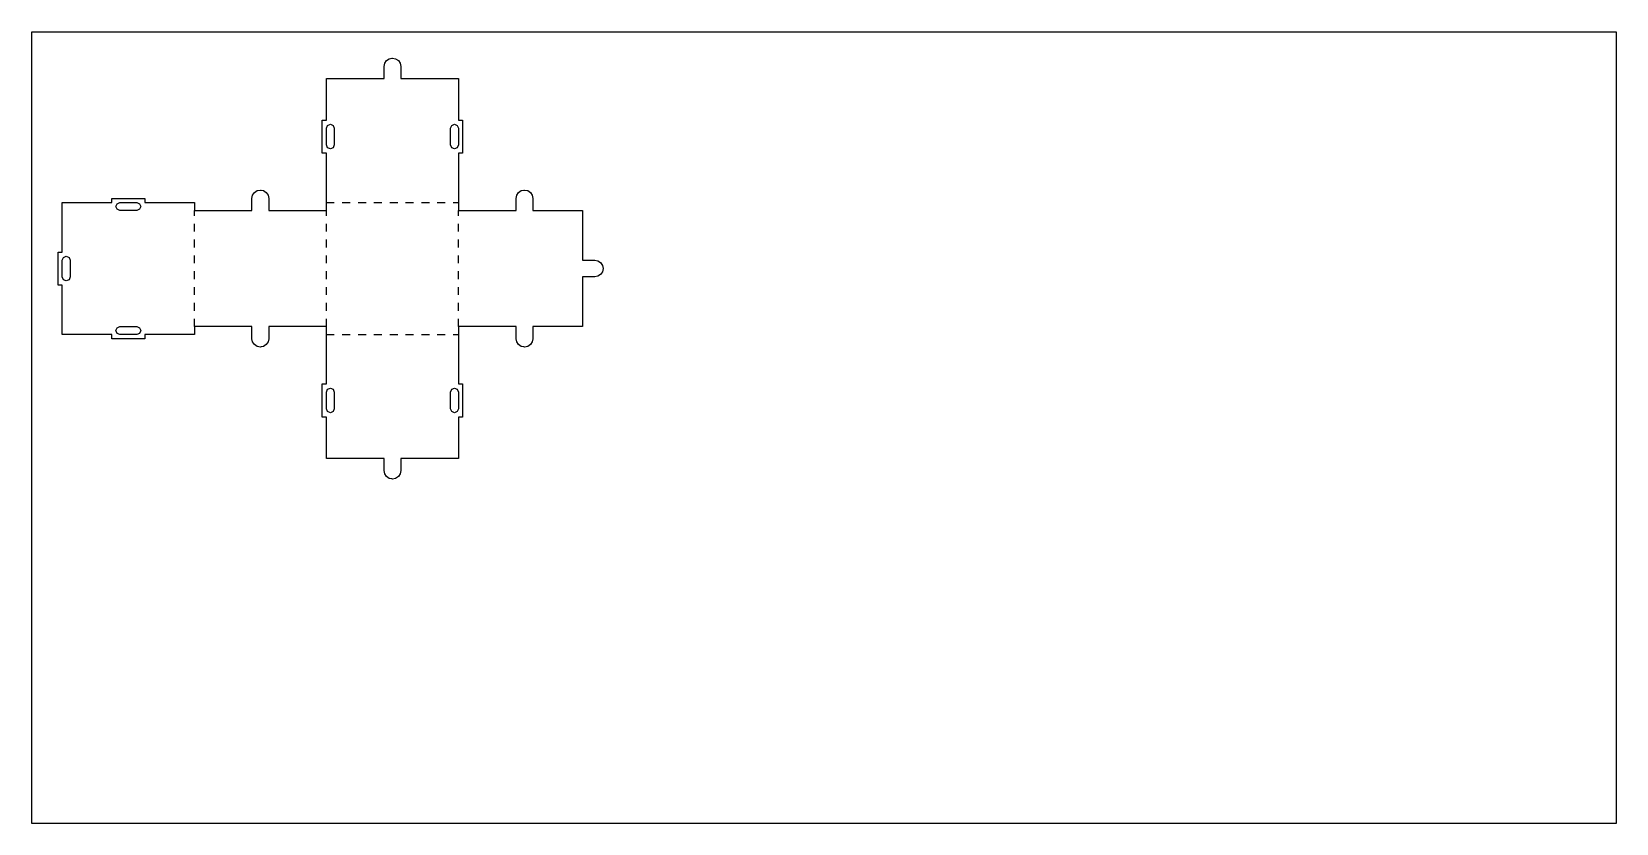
# Model space of a CAD drawing. Header units: metres. Extents: x 0 to 600, y 0 to 300.
import ezdxf

# ---------------------------------------------------------------- set-up
doc = ezdxf.new("R2010")
doc.units = ezdxf.units.M

msp = doc.modelspace()

# ---------------------------------------------------------------- linework, layer by layer
at = {"layer": '1'}
for p, q in [((133.4125, 286.825), (133.654182, 288.04002)), ((133.654182, 288.04002), (134.342436, 289.070064)), ((134.342436, 289.070064), (135.37248, 289.758318)), ((135.37248, 289.758318), (136.345818, 289.951926)), ((136.345818, 289.951926), (136.5875, 290)), ((136.5875, 290), (137.80252, 289.758318)), ((137.80252, 289.758318), (138.832564, 289.070064)), ((138.832564, 289.070064), (139.520817, 288.04002)), ((139.520817, 288.04002), (139.7625, 286.825)), ((111.5875, 266.5), (111.5875, 282.2375)), ((111.5875, 282.2375), (133.4125, 282.2375)), ((133.4125, 282.2375), (133.4125, 286.825)), ((139.7625, 286.825), (139.7625, 282.2375)), ((139.7625, 282.2375), (161.5875, 282.2375)), ((161.5875, 282.2375), (161.5875, 266.5)), ((110, 253.975), (110, 266.5)), ((110, 266.5), (111.5875, 266.5)), ((111.5875, 263.4125), (112.02684, 264.47316)), ((112.02684, 264.47316), (113.0875, 264.9125)), ((113.0875, 264.9125), (114.14816, 264.47316)), ((114.14816, 264.47316), (114.5875, 263.4125)), ((158.5875, 263.4125), (159.02684, 264.47316)), ((159.02684, 264.47316), (160.0875, 264.9125)), ((160.0875, 264.9125), (161.14816, 264.47316)), ((161.14816, 264.47316), (161.5875, 263.4125)), ((161.5875, 266.5), (163.175, 266.5)), ((163.175, 266.5), (163.175, 253.975)), ((111.5875, 257.0625), (111.5875, 263.4125)), ((114.5875, 263.4125), (114.5875, 257.0625)), ((158.5875, 257.0625), (158.5875, 263.4125)), ((161.5875, 263.4125), (161.5875, 257.0625)), ((111.5875, 253.975), (110, 253.975)), ((112.02684, 256.00184), (111.5875, 257.0625)), ((111.5875, 232.2375), (111.5875, 253.975)), ((113.0875, 255.5625), (112.02684, 256.00184)), ((114.14816, 256.00184), (113.0875, 255.5625)), ((114.5875, 257.0625), (114.14816, 256.00184)), ((159.02684, 256.00184), (158.5875, 257.0625)), ((160.0875, 255.5625), (159.02684, 256.00184)), ((161.14816, 256.00184), (160.0875, 255.5625)), ((161.5875, 257.0625), (161.14816, 256.00184)), ((163.175, 253.975), (161.5875, 253.975)), ((161.5875, 253.975), (161.5875, 232.2375)), ((85.37248, 239.758318), (86.5875, 240)), ((86.5875, 240), (86.829182, 239.951926)), ((186.345818, 239.951926), (186.5875, 240)), ((186.5875, 240), (187.80252, 239.758318)), ((11.5875, 216.5), (11.5875, 235.2375)), ((11.5875, 235.2375), (30.325, 235.2375)), ((30.325, 235.2375), (30.325, 236.825)), ((30.325, 236.825), (42.85, 236.825)), ((31.9125, 233.7375), (32.35184, 234.79816)), ((32.35184, 234.79816), (33.4125, 235.2375)), ((33.4125, 235.2375), (39.7625, 235.2375)), ((39.7625, 235.2375), (40.82316, 234.79816)), ((40.82316, 234.79816), (41.2625, 233.7375)), ((42.85, 236.825), (42.85, 235.2375)), ((42.85, 235.2375), (61.5875, 235.2375)), ((61.5875, 235.2375), (61.5875, 232.2375)), ((83.4125, 236.825), (83.654183, 238.04002)), ((83.4125, 232.2375), (83.4125, 236.825)), ((83.654183, 238.04002), (84.342436, 239.070064)), ((84.342436, 239.070064), (85.37248, 239.758318)), ((86.829182, 239.951926), (87.80252, 239.758318)), ((87.80252, 239.758318), (88.832564, 239.070064)), ((88.832564, 239.070064), (89.520818, 238.04002)), ((89.520818, 238.04002), (89.7625, 236.825)), ((89.7625, 236.825), (89.7625, 232.2375)), ((183.4125, 236.825), (183.654182, 238.04002)), ((183.4125, 232.2375), (183.4125, 236.825)), ((183.654182, 238.04002), (184.342436, 239.070064)), ((184.342436, 239.070064), (185.37248, 239.758318)), ((185.37248, 239.758318), (186.345818, 239.951926)), ((187.80252, 239.758318), (188.832564, 239.070064)), ((188.832564, 239.070064), (189.520817, 238.04002)), ((189.520817, 238.04002), (189.7625, 236.825)), ((189.7625, 236.825), (189.7625, 232.2375)), ((32.35184, 232.67684), (31.9125, 233.7375)), ((33.4125, 232.2375), (32.35184, 232.67684)), ((39.7625, 232.2375), (33.4125, 232.2375)), ((40.82316, 232.67684), (39.7625, 232.2375)), ((41.2625, 233.7375), (40.82316, 232.67684)), ((61.5875, 232.2375), (83.4125, 232.2375)), ((89.7625, 232.2375), (111.5875, 232.2375)), ((161.5875, 232.2375), (183.4125, 232.2375)), ((189.7625, 232.2375), (208.5875, 232.2375)), ((208.5875, 232.2375), (208.5875, 213.4125)), ((10, 203.975), (10, 216.5)), ((10, 216.5), (11.5875, 216.5)), ((11.5875, 213.4125), (12.02684, 214.47316)), ((11.5875, 207.0625), (11.5875, 213.4125)), ((12.02684, 214.47316), (13.0875, 214.9125)), ((13.0875, 214.9125), (14.14816, 214.47316)), ((14.14816, 214.47316), (14.5875, 213.4125)), ((14.5875, 213.4125), (14.5875, 207.0625)), ((208.5875, 213.4125), (213.175, 213.4125)), ((213.175, 213.4125), (214.39002, 213.170818)), ((214.39002, 213.170818), (215.420064, 212.482564)), ((215.420064, 212.482564), (216.108318, 211.45252)), ((216.108318, 211.45252), (216.35, 210.2375)), ((216.35, 210.2375), (216.108318, 209.02248)), ((12.02684, 206.00184), (11.5875, 207.0625)), ((13.0875, 205.5625), (12.02684, 206.00184)), ((14.14816, 206.00184), (13.0875, 205.5625)), ((14.5875, 207.0625), (14.14816, 206.00184)), ((213.175, 207.0625), (208.5875, 207.0625)), ((208.5875, 207.0625), (208.5875, 188.2375)), ((214.39002, 207.304183), (213.175, 207.0625)), ((215.420064, 207.992436), (214.39002, 207.304183)), ((216.108318, 209.02248), (215.420064, 207.992436)), ((11.5875, 203.975), (10, 203.975)), ((11.5875, 185.2375), (11.5875, 203.975)), ((31.9125, 186.7375), (32.35184, 187.79816)), ((32.35184, 185.67684), (31.9125, 186.7375)), ((32.35184, 187.79816), (33.4125, 188.2375)), ((33.4125, 188.2375), (39.7625, 188.2375)), ((39.7625, 188.2375), (40.82316, 187.79816)), ((40.82316, 187.79816), (41.2625, 186.7375)), ((41.2625, 186.7375), (40.82316, 185.67684)), ((83.4125, 188.2375), (61.5875, 188.2375)), ((61.5875, 188.2375), (61.5875, 185.2375)), ((83.4125, 183.65), (83.4125, 188.2375)), ((111.5875, 188.2375), (89.7625, 188.2375)), ((89.7625, 188.2375), (89.7625, 183.65)), ((111.5875, 166.5), (111.5875, 188.2375)), ((183.4125, 188.2375), (161.5875, 188.2375)), ((161.5875, 188.2375), (161.5875, 166.5)), ((183.4125, 183.65), (183.4125, 188.2375)), ((208.5875, 188.2375), (189.7625, 188.2375)), ((189.7625, 188.2375), (189.7625, 183.65)), ((30.325, 185.2375), (11.5875, 185.2375)), ((30.325, 183.65), (30.325, 185.2375)), ((42.85, 183.65), (30.325, 183.65)), ((33.4125, 185.2375), (32.35184, 185.67684)), ((39.7625, 185.2375), (33.4125, 185.2375)), ((40.82316, 185.67684), (39.7625, 185.2375)), ((61.5875, 185.2375), (42.85, 185.2375)), ((42.85, 185.2375), (42.85, 183.65)), ((83.654183, 182.43498), (83.4125, 183.65)), ((84.342436, 181.404936), (83.654183, 182.43498)), ((85.37248, 180.716683), (84.342436, 181.404936)), ((86.5875, 180.475), (85.37248, 180.716683)), ((86.829182, 180.523074), (86.5875, 180.475)), ((87.80252, 180.716683), (86.829182, 180.523074)), ((88.832564, 181.404936), (87.80252, 180.716683)), ((89.520818, 182.43498), (88.832564, 181.404936)), ((89.7625, 183.65), (89.520818, 182.43498)), ((183.654182, 182.43498), (183.4125, 183.65)), ((184.342436, 181.404936), (183.654182, 182.43498)), ((185.37248, 180.716683), (184.342436, 181.404936)), ((186.345818, 180.523074), (185.37248, 180.716683)), ((186.5875, 180.475), (186.345818, 180.523074)), ((187.80252, 180.716683), (186.5875, 180.475)), ((188.832564, 181.404936), (187.80252, 180.716683)), ((189.520817, 182.43498), (188.832564, 181.404936)), ((189.7625, 183.65), (189.520817, 182.43498)), ((110, 153.975), (110, 166.5)), ((110, 166.5), (111.5875, 166.5)), ((111.5875, 163.4125), (112.02684, 164.47316)), ((111.5875, 157.0625), (111.5875, 163.4125)), ((112.02684, 164.47316), (113.0875, 164.9125)), ((113.0875, 164.9125), (114.14816, 164.47316)), ((114.14816, 164.47316), (114.5875, 163.4125)), ((114.5875, 163.4125), (114.5875, 157.0625)), ((158.5875, 163.4125), (159.02684, 164.47316)), ((158.5875, 157.0625), (158.5875, 163.4125)), ((159.02684, 164.47316), (160.0875, 164.9125)), ((160.0875, 164.9125), (161.14816, 164.47316)), ((161.14816, 164.47316), (161.5875, 163.4125)), ((161.5875, 166.5), (163.175, 166.5)), ((161.5875, 163.4125), (161.5875, 157.0625)), ((163.175, 166.5), (163.175, 153.975)), ((112.02684, 156.00184), (111.5875, 157.0625)), ((113.0875, 155.5625), (112.02684, 156.00184)), ((114.14816, 156.00184), (113.0875, 155.5625)), ((114.5875, 157.0625), (114.14816, 156.00184)), ((159.02684, 156.00184), (158.5875, 157.0625)), ((160.0875, 155.5625), (159.02684, 156.00184)), ((161.14816, 156.00184), (160.0875, 155.5625)), ((161.5875, 157.0625), (161.14816, 156.00184)), ((111.5875, 153.975), (110, 153.975)), ((111.5875, 138.2375), (111.5875, 153.975)), ((163.175, 153.975), (161.5875, 153.975)), ((161.5875, 153.975), (161.5875, 138.2375)), ((133.4125, 138.2375), (111.5875, 138.2375)), ((133.4125, 133.65), (133.4125, 138.2375)), ((161.5875, 138.2375), (139.7625, 138.2375)), ((139.7625, 138.2375), (139.7625, 133.65)), ((133.654182, 132.43498), (133.4125, 133.65)), ((134.342436, 131.404936), (133.654182, 132.43498)), ((139.520817, 132.43498), (138.832564, 131.404936)), ((139.7625, 133.65), (139.520817, 132.43498)), ((135.37248, 130.716683), (134.342436, 131.404936)), ((136.345818, 130.523074), (135.37248, 130.716683)), ((136.5875, 130.475), (136.345818, 130.523074)), ((137.80252, 130.716683), (136.5875, 130.475)), ((138.832564, 131.404936), (137.80252, 130.716683))]:
    msp.add_line(p, q, dxfattribs=at)
at = {"layer": 'fold-line'}
for p, q in [((111.5875, 235.2375), (114.5875, 235.2375)), ((117.5875, 235.2375), (120.5875, 235.2375)), ((123.5875, 235.2375), (126.5875, 235.2375)), ((129.5875, 235.2375), (132.5875, 235.2375)), ((135.5875, 235.2375), (138.5875, 235.2375)), ((141.5875, 235.2375), (144.5875, 235.2375)), ((147.5875, 235.2375), (150.5875, 235.2375)), ((153.5875, 235.2375), (156.5875, 235.2375)), ((159.5875, 235.2375), (161.5875, 235.2375)), ((61.5875, 230.2375), (61.5875, 232.2375)), ((111.5875, 230.2375), (111.5875, 232.2375)), ((161.5875, 230.2375), (161.5875, 232.2375)), ((61.5875, 224.2375), (61.5875, 227.2375)), ((111.5875, 224.2375), (111.5875, 227.2375)), ((161.5875, 224.2375), (161.5875, 227.2375)), ((61.5875, 218.2375), (61.5875, 221.2375)), ((111.5875, 218.2375), (111.5875, 221.2375)), ((161.5875, 218.2375), (161.5875, 221.2375)), ((61.5875, 212.2375), (61.5875, 215.2375)), ((111.5875, 212.2375), (111.5875, 215.2375)), ((161.5875, 212.2375), (161.5875, 215.2375)), ((61.5875, 206.2375), (61.5875, 209.2375)), ((111.5875, 206.2375), (111.5875, 209.2375)), ((161.5875, 206.2375), (161.5875, 209.2375)), ((61.5875, 200.2375), (61.5875, 203.2375)), ((111.5875, 200.2375), (111.5875, 203.2375)), ((161.5875, 200.2375), (161.5875, 203.2375)), ((61.5875, 194.2375), (61.5875, 197.2375)), ((111.5875, 194.2375), (111.5875, 197.2375)), ((161.5875, 194.2375), (161.5875, 197.2375)), ((61.5875, 188.2375), (61.5875, 191.2375)), ((111.5875, 188.2375), (111.5875, 191.2375)), ((161.5875, 188.2375), (161.5875, 191.2375)), ((111.5875, 185.2375), (114.5875, 185.2375)), ((117.5875, 185.2375), (120.5875, 185.2375)), ((123.5875, 185.2375), (126.5875, 185.2375)), ((129.5875, 185.2375), (132.5875, 185.2375)), ((135.5875, 185.2375), (138.5875, 185.2375)), ((141.5875, 185.2375), (144.5875, 185.2375)), ((147.5875, 185.2375), (150.5875, 185.2375)), ((153.5875, 185.2375), (156.5875, 185.2375)), ((159.5875, 185.2375), (161.5875, 185.2375))]:
    msp.add_line(p, q, dxfattribs=at)
at = {"layer": 'sheet_boundary'}
for p, q in [((0, 300), (600, 300)), ((0, 0), (0, 300)), ((600, 300), (600, 0)), ((600, 0), (0, 0))]:
    msp.add_line(p, q, dxfattribs=at)

doc.saveas('drawing.dxf')
